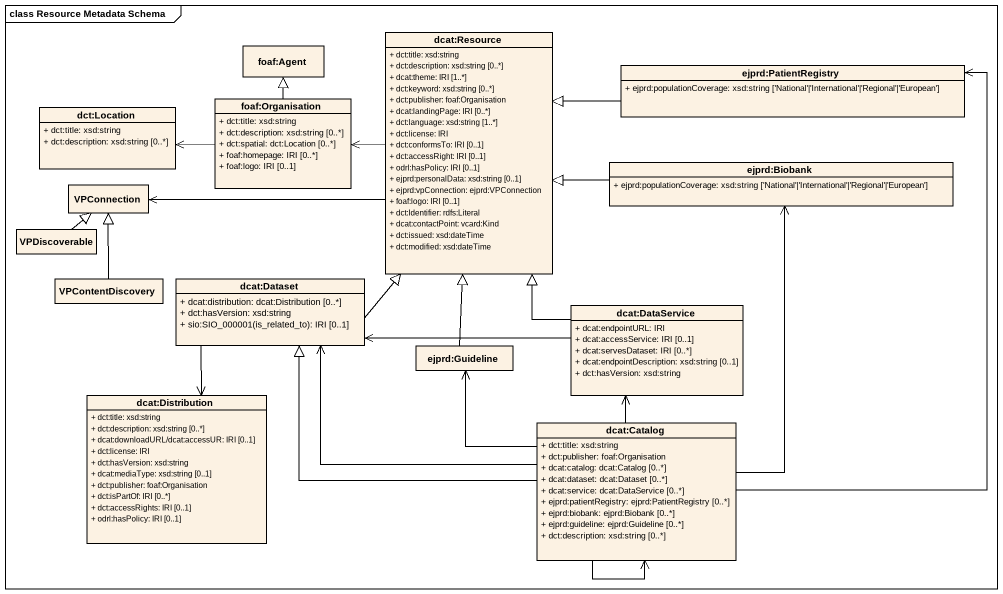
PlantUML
@startuml
mainframe class Resource Metadata Schema
hide circle
hide empty members
skinparam classAttributeIconSize 0
class "foaf:Agent" as foaf_Agent
class "dcat:Resource" as dcat_Resource {
  + dct:title: xsd:string
  + dct:description: xsd:string [0..*]
  + dcat:theme: IRI [1..*]
  + dct:keyword: xsd:string [0..*]
  + dct:publisher: foaf:Organisation
  + dcat:landingPage: IRI [0..*]
  + dct:language: xsd:string [1..*]
  + dct:license: IRI
  + dct:conformsTo: IRI [0..1]
  + dct:accessRight: IRI [0..1]
  + odrl:hasPolicy: IRI [0..1]
  + ejprd:personalData: xsd:string [0..1]
  + ejprd:vpConnection: ejprd:VPConnection
  + foaf:logo: IRI [0..1]
  + dct:Identifier: rdfs:Literal
  + dcat:contactPoint: vcard:Kind
  + dct:issued: xsd:dateTime
  + dct:modified: xsd:dateTime
}
class "ejprd:PatientRegistry" as ejprd_PatientRegistry {
  + ejprd:populationCoverage: xsd:string ['National'|'International'|'Regional'|'European']
}
class "foaf:Organisation" as foaf_Organisation {
  + dct:title: xsd:string
  + dct:description: xsd:string [0..*]
  + dct:spatial: dct:Location [0..*]
  + foaf:homepage: IRI [0..*]
  + foaf:logo: IRI [0..1]
}
class "dct:Location" as dct_Location {
  + dct:title: xsd:string
  + dct:description: xsd:string [0..*]
}
class VPConnection
class "ejprd:Biobank" as ejprd_Biobank {
  + ejprd:populationCoverage: xsd:string ['National'|'International'|'Regional'|'European']
}
class VPDiscoverable
class VPContentDiscovery
class "dcat:Dataset" as dcat_Dataset {
  + dcat:distribution: dcat:Distribution [0..*]
  + dct:hasVersion: xsd:string
  {field} + sio:SIO_000001(is_related_to): IRI [0..1]
}
class "dcat:DataService" as dcat_DataService {
  + dcat:endpointURL: IRI
  + dcat:accessService: IRI [0..1]
  + dcat:servesDataset: IRI [0..*]
  + dcat:endpointDescription: xsd:string [0..1]
  + dct:hasVersion: xsd:string
}
class "ejprd:Guideline" as ejprd_Guideline
class "dcat:Distribution" as dcat_Distribution {
  + dct:title: xsd:string
  + dct:description: xsd:string [0..*]
  + dcat:downloadURL/dcat:accessUR: IRI [0..1]
  + dct:license: IRI
  + dct:hasVersion: xsd:string
  + dcat:mediaType: xsd:string [0..1]
  + dct:publisher: foaf:Organisation
  + dct:isPartOf: IRI [0..*]
  + dct:accessRights: IRI [0..1]
  + odrl:hasPolicy: IRI [0..1]
}
class "dcat:Catalog" as dcat_Catalog {
  + dct:title: xsd:string
  + dct:publisher: foaf:Organisation
  + dcat:catalog: dcat:Catalog [0..*]
  + dcat:dataset: dcat:Dataset [0..*]
  + dcat:service: dcat:DataService [0..*]
  + ejprd:patientRegistry: ejprd:PatientRegistry [0..*]
  + ejprd:biobank: ejprd:Biobank [0..*]
  + ejprd:guideline: ejprd:Guideline [0..*]
  + dct:description: xsd:string [0..*]
}
dcat_Resource -left-> foaf_Organisation
dcat_Resource -left-> VPConnection
ejprd_PatientRegistry -left-|> dcat_Resource
foaf_Organisation -up-|> foaf_Agent
foaf_Organisation -left-> dct_Location
ejprd_Biobank -left-|> dcat_Resource
VPDiscoverable -up-|> VPConnection
VPContentDiscovery -up-|> VPConnection
dcat_Dataset -up-|> dcat_Resource
dcat_Dataset --> dcat_Distribution
dcat_DataService -up-|> dcat_Resource
dcat_DataService -left-> dcat_Dataset
ejprd_Guideline -up-|> dcat_Resource
dcat_Catalog -up-> ejprd_PatientRegistry
dcat_Catalog -up-> ejprd_Biobank
dcat_Catalog -left-|> dcat_Dataset
dcat_Catalog -left-> dcat_Dataset
dcat_Catalog -up-> dcat_DataService
dcat_Catalog -up-> ejprd_Guideline
dcat_Catalog --> dcat_Catalog
@enduml
